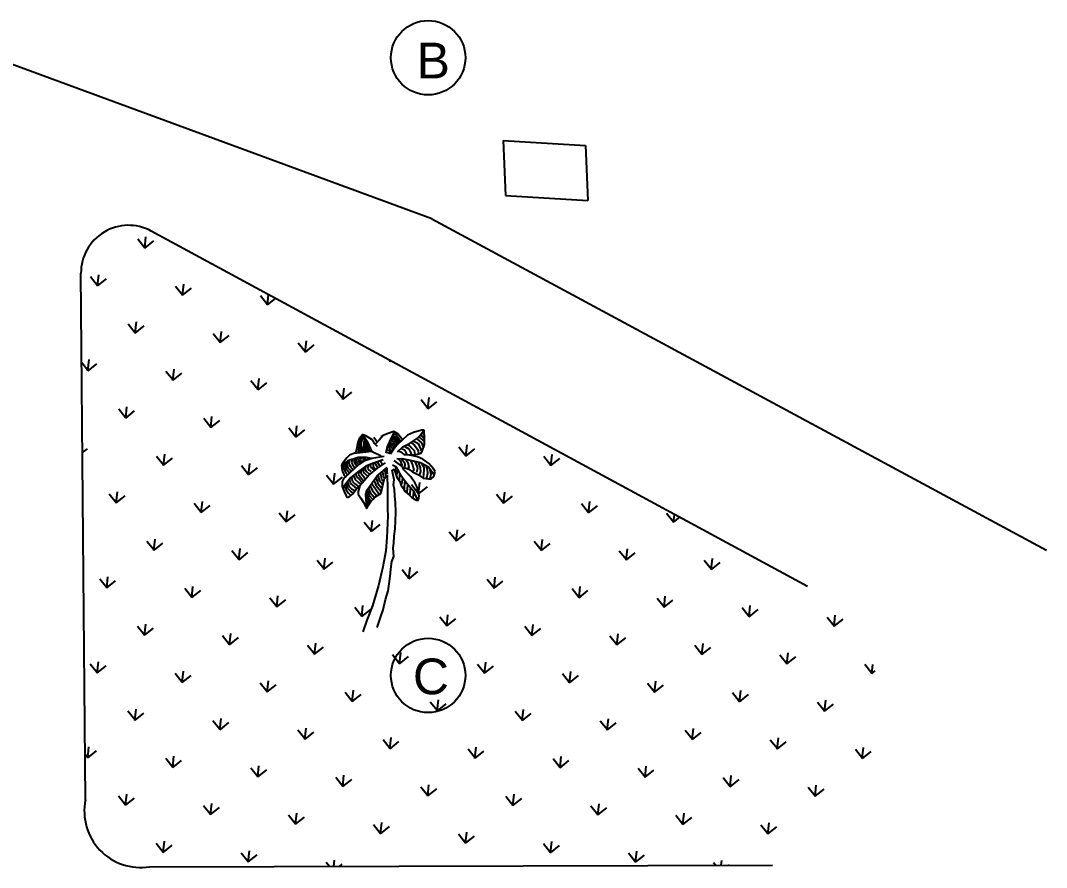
# Model space of a CAD drawing. Header units: metres. Extents: x 90.7 to 164.5, y 40.1 to 56.3.
# Drawn here: x 155.72 to 164.33, y 49.19 to 56.3 of the extents above; entities that cross this region are included whole.
import ezdxf

# ---------------------------------------------------------------- set-up
doc = ezdxf.new("R2010")
doc.units = ezdxf.units.M
doc.header["$MEASUREMENT"] = 0
for name, color, linetype in [('A- Axis no.', 5, 'Continuous'), ('Hatch-Green', 3, 'Continuous'), ('manhole', 4, 'Continuous'), ('Orange', 3, 'Continuous'), ('Palm', 3, 'Continuous'), ('Side Walk', 95, 'Continuous')]:
    doc.layers.add(name, color=color, linetype=linetype)
doc.styles.get("Standard").update_dxf_attribs({"font": 'arial.ttf'})
pattern_1 = [(83.620322, (-1168.81576, -1821.8714), (-0.317071413, 0.396899694), [0.09525, -0.62317]), (38.620322, (-1168.81576, -1821.8714), (-0.31707163, 0.39689996), [0.09525, -0.41275]), (128.620322, (-1168.81576, -1821.8714), (-0.39689996, -0.31707163), [0.09525, -0.41275])]

# ---------------------------------------------------------------- blocks, each defined once
blk = doc.blocks.new('PALM')
at = {"layer": 'Orange', "color": 3}
for p, q in [((0.2829, 0.9213), (0.266, 0.8978)), ((0.2917, 0.9183), (0.2776, 0.9016)), ((0.291, 0.9086), (0.2811, 0.8875)), ((0.3026, 0.9337), (0.2829, 0.9213)), ((0.3063, 0.9198), (0.291, 0.9086)), ((0.3049, 0.9267), (0.2917, 0.9183)), ((0.3021, 0.9064), (0.2973, 0.8938)), ((0.3077, 0.9127), (0.3021, 0.9064)), ((0.3026, 0.9337), (0.3161, 0.8911)), ((0.315, 0.9228), (0.3026, 0.9337)), ((0.3323, 0.9045), (0.315, 0.9228)), ((0.3429, 0.8923), (0.3323, 0.9045)), ((0.4184, 0.9039), (0.3982, 0.9006)), ((0.4535, 0.9055), (0.4184, 0.9039)), ((0.469, 0.8889), (0.4535, 0.9055)), ((0.2128, 0.8531), (0.1974, 0.845)), ((0.2386, 0.8563), (0.2128, 0.8531)), ((0.2478, 0.8595), (0.2386, 0.8563)), ((0.2386, 0.8563), (0.3218, 0.8429)), ((0.2569, 0.878), (0.2478, 0.8595)), ((0.266, 0.8978), (0.2569, 0.878)), ((0.2664, 0.8721), (0.2574, 0.8554)), ((0.2735, 0.8617), (0.2637, 0.8539)), ((0.2776, 0.9016), (0.2664, 0.8721)), ((0.2825, 0.8645), (0.2727, 0.8512)), ((0.2811, 0.8875), (0.2735, 0.8617)), ((0.2917, 0.8785), (0.2825, 0.8645)), ((0.2944, 0.8645), (0.2832, 0.8505)), ((0.2973, 0.8938), (0.2917, 0.8785)), ((0.3029, 0.8638), (0.2923, 0.8498)), ((0.3014, 0.8813), (0.2944, 0.8645)), ((0.3049, 0.8938), (0.3014, 0.8813)), ((0.3098, 0.8813), (0.3029, 0.8638)), ((0.3077, 0.8546), (0.3029, 0.847)), ((0.3112, 0.9023), (0.3049, 0.8938)), ((0.3112, 0.8666), (0.3077, 0.8546)), ((0.3154, 0.8918), (0.3098, 0.8813)), ((0.3168, 0.8757), (0.3112, 0.8666)), ((0.3146, 0.8546), (0.3119, 0.8463)), ((0.3204, 0.8631), (0.3146, 0.8546)), ((0.3161, 0.8911), (0.3218, 0.8429)), ((0.3461, 0.8756), (0.3429, 0.8923)), ((0.3559, 0.8561), (0.3461, 0.8756)), ((0.3724, 0.8851), (0.3489, 0.8701)), ((0.3982, 0.9006), (0.3724, 0.8851)), ((0.4278, 0.8745), (0.4017, 0.8422)), ((0.4126, 0.8539), (0.4252, 0.8435)), ((0.4182, 0.8617), (0.4315, 0.8512)), ((0.4245, 0.8701), (0.4384, 0.8589)), ((0.4522, 0.8993), (0.4278, 0.8745)), ((0.4301, 0.8763), (0.4447, 0.8666)), ((0.4364, 0.8826), (0.4497, 0.8714)), ((0.4384, 0.8589), (0.4454, 0.8358)), ((0.442, 0.8889), (0.4573, 0.8743)), ((0.4447, 0.8666), (0.451, 0.8519)), ((0.449, 0.8967), (0.4595, 0.8875)), ((0.4497, 0.8714), (0.4566, 0.8561)), ((0.4566, 0.8561), (0.4581, 0.8421)), ((0.4573, 0.8743), (0.4644, 0.8463)), ((0.4595, 0.8875), (0.4665, 0.8721)), ((0.4665, 0.8721), (0.4734, 0.8491)), ((0.4826, 0.8543), (0.469, 0.8889)), ((0.5122, 0.8708), (0.4785, 0.8521)), ((0.5447, 0.8741), (0.5122, 0.8708)), ((0.5847, 0.8744), (0.5447, 0.8741)), ((0.5616, 0.8448), (0.5922, 0.8683)), ((0.5769, 0.8542), (0.5863, 0.8345)), ((0.597, 0.8714), (0.5847, 0.8744)), ((0.5861, 0.8621), (0.591, 0.8499)), ((0.5881, 0.8327), (0.597, 0.8714)), ((0.1591, 0.8034), (0.1579, 0.7863)), ((0.1621, 0.8171), (0.1591, 0.8034)), ((0.1972, 0.8288), (0.1621, 0.8171)), ((0.1761, 0.8282), (0.1621, 0.8171)), ((0.1728, 0.819), (0.1672, 0.805)), ((0.1672, 0.805), (0.1699, 0.7855)), ((0.1974, 0.845), (0.1761, 0.8282)), ((0.1832, 0.8246), (0.1777, 0.8106)), ((0.1777, 0.8106), (0.1797, 0.7938)), ((0.1944, 0.8267), (0.1874, 0.812)), ((0.1874, 0.812), (0.1888, 0.7967)), ((0.2504, 0.8302), (0.1972, 0.8288)), ((0.2042, 0.8274), (0.1986, 0.8127)), ((0.1986, 0.8127), (0.2028, 0.7987)), ((0.219, 0.8288), (0.2119, 0.8162)), ((0.2119, 0.8162), (0.214, 0.805)), ((0.214, 0.805), (0.2195, 0.7889)), ((0.2322, 0.8281), (0.2259, 0.8183)), ((0.2259, 0.8183), (0.228, 0.8057)), ((0.228, 0.8057), (0.2336, 0.7931)), ((0.2441, 0.8288), (0.2363, 0.819)), ((0.2363, 0.819), (0.237, 0.8057)), ((0.237, 0.8057), (0.2419, 0.7974)), ((0.2567, 0.8267), (0.2462, 0.8169)), ((0.2462, 0.8169), (0.2482, 0.8071)), ((0.247, 0.798), (0.2777, 0.8074)), ((0.2482, 0.8071), (0.2489, 0.8036)), ((0.2902, 0.8198), (0.2504, 0.8302)), ((0.265, 0.8254), (0.2574, 0.8176)), ((0.2574, 0.8176), (0.2574, 0.8086)), ((0.2574, 0.8086), (0.2587, 0.803)), ((0.2706, 0.8155), (0.2699, 0.8079)), ((0.2749, 0.8225), (0.2706, 0.8155)), ((0.2777, 0.8074), (0.3146, 0.809)), ((0.2798, 0.8155), (0.2791, 0.8099)), ((0.2825, 0.8204), (0.2798, 0.8155)), ((0.2902, 0.8135), (0.2895, 0.8092)), ((0.3119, 0.8092), (0.2902, 0.8198)), ((0.2923, 0.8183), (0.2902, 0.8135)), ((0.3146, 0.809), (0.3744, 0.802)), ((0.3218, 0.8429), (0.362, 0.8081)), ((0.4017, 0.8422), (0.3875, 0.8148)), ((0.3909, 0.819), (0.4007, 0.8113)), ((0.3958, 0.8302), (0.4063, 0.8218)), ((0.4007, 0.8113), (0.4063, 0.8057)), ((0.4028, 0.8421), (0.4099, 0.831)), ((0.4063, 0.8218), (0.4119, 0.8071)), ((0.4077, 0.8491), (0.4182, 0.84)), ((0.4387, 0.8302), (0.4077, 0.8036)), ((0.4099, 0.831), (0.4154, 0.8127)), ((0.4182, 0.84), (0.4231, 0.8302)), ((0.4231, 0.8302), (0.4252, 0.8198)), ((0.4252, 0.8435), (0.4335, 0.8267)), ((0.4315, 0.8512), (0.4398, 0.8315)), ((0.454, 0.8396), (0.4387, 0.8302)), ((0.4438, 0.8057), (0.4744, 0.8213)), ((0.4499, 0.8088), (0.4623, 0.7979)), ((0.451, 0.8519), (0.4517, 0.8393)), ((0.4785, 0.8521), (0.454, 0.8396)), ((0.4665, 0.8151), (0.4789, 0.8059)), ((0.4744, 0.8213), (0.5112, 0.8277)), ((0.4789, 0.8059), (0.4807, 0.795)), ((0.4849, 0.8196), (0.5004, 0.8044)), ((0.5004, 0.8044), (0.5037, 0.7859)), ((0.502, 0.8246), (0.5114, 0.8106)), ((0.5112, 0.8277), (0.5616, 0.8448)), ((0.5114, 0.8106), (0.5238, 0.7892)), ((0.5187, 0.8309), (0.528, 0.8199)), ((0.528, 0.8199), (0.5329, 0.8138)), ((0.5327, 0.834), (0.5433, 0.8262)), ((0.5329, 0.8138), (0.5423, 0.7862)), ((0.5433, 0.8262), (0.5513, 0.8171)), ((0.5511, 0.8403), (0.5618, 0.8264)), ((0.5513, 0.8171), (0.5545, 0.8004)), ((0.5608, 0.7758), (0.5804, 0.8037)), ((0.5618, 0.8264), (0.568, 0.8159)), ((0.5647, 0.8466), (0.5834, 0.816)), ((0.568, 0.8159), (0.5713, 0.7895)), ((0.5804, 0.8037), (0.5881, 0.8327)), ((0.1656, 0.7574), (0.1564, 0.7525)), ((0.1579, 0.7863), (0.1611, 0.7696)), ((0.1611, 0.7696), (0.1656, 0.7574)), ((0.1656, 0.7574), (0.2164, 0.7837)), ((0.1699, 0.7855), (0.1769, 0.7644)), ((0.1797, 0.7938), (0.1888, 0.77)), ((0.1888, 0.7967), (0.1986, 0.7777)), ((0.2287, 0.7631), (0.1896, 0.7463)), ((0.2028, 0.7987), (0.2098, 0.7819)), ((0.2164, 0.7837), (0.247, 0.798)), ((0.2182, 0.7575), (0.2175, 0.742)), ((0.2755, 0.7792), (0.2287, 0.7631)), ((0.2343, 0.7624), (0.2301, 0.7498)), ((0.2482, 0.768), (0.2419, 0.7539)), ((0.2419, 0.7539), (0.2475, 0.742)), ((0.2594, 0.7714), (0.256, 0.7588)), ((0.256, 0.7588), (0.2594, 0.7483)), ((0.2713, 0.777), (0.2672, 0.7651)), ((0.2672, 0.7651), (0.2706, 0.7539)), ((0.2706, 0.7539), (0.2825, 0.7378)), ((0.2752, 0.7319), (0.3273, 0.7556)), ((0.3146, 0.7833), (0.2755, 0.7792)), ((0.2861, 0.7792), (0.2805, 0.768)), ((0.2805, 0.768), (0.2854, 0.7568)), ((0.2854, 0.7568), (0.2923, 0.7476)), ((0.2979, 0.7792), (0.2965, 0.7673)), ((0.2965, 0.7673), (0.3077, 0.7512)), ((0.3119, 0.7806), (0.309, 0.768)), ((0.309, 0.768), (0.3154, 0.7546)), ((0.3657, 0.7862), (0.3146, 0.7833)), ((0.3224, 0.7833), (0.3273, 0.7602)), ((0.3273, 0.7556), (0.3716, 0.7695)), ((0.335, 0.7833), (0.3406, 0.7638)), ((0.3503, 0.784), (0.3539, 0.7658)), ((0.4457, 0.7301), (0.4168, 0.7687)), ((0.4317, 0.7731), (0.4546, 0.7671)), ((0.4379, 0.7687), (0.4441, 0.7565)), ((0.4441, 0.7565), (0.4455, 0.7455)), ((0.4533, 0.7658), (0.4609, 0.7474)), ((0.4546, 0.7671), (0.4916, 0.7489)), ((0.4623, 0.7979), (0.4685, 0.7857)), ((0.4698, 0.7843), (0.4945, 0.7753)), ((0.5047, 0.7687), (0.4726, 0.783)), ((0.4731, 0.7549), (0.4781, 0.7427)), ((0.4807, 0.795), (0.4839, 0.7796)), ((0.4945, 0.7753), (0.5253, 0.7676)), ((0.5037, 0.7859), (0.5037, 0.7754)), ((0.5315, 0.7544), (0.5047, 0.7687)), ((0.5238, 0.7892), (0.5222, 0.7694)), ((0.5253, 0.7676), (0.5486, 0.7665)), ((0.5532, 0.7371), (0.5315, 0.7544)), ((0.5423, 0.7862), (0.5394, 0.7678)), ((0.5486, 0.7665), (0.5608, 0.7758)), ((0.5545, 0.8004), (0.5578, 0.7758)), ((0.1429, 0.7401), (0.137, 0.7154)), ((0.137, 0.7154), (0.1385, 0.6891)), ((0.1573, 0.7239), (0.1392, 0.7077)), ((0.1564, 0.7525), (0.1429, 0.7401)), ((0.1475, 0.7133), (0.1504, 0.6945)), ((0.1896, 0.7463), (0.1573, 0.7239)), ((0.1573, 0.7232), (0.1594, 0.7008)), ((0.1685, 0.7295), (0.1679, 0.7084)), ((0.1679, 0.7084), (0.1769, 0.6924)), ((0.1797, 0.7386), (0.1804, 0.7189)), ((0.1804, 0.7189), (0.1867, 0.7084)), ((0.1867, 0.7084), (0.2015, 0.6868)), ((0.1923, 0.7463), (0.1923, 0.7252)), ((0.1923, 0.7252), (0.1993, 0.714)), ((0.1993, 0.714), (0.214, 0.6938)), ((0.2049, 0.7505), (0.2071, 0.7315)), ((0.2071, 0.7315), (0.2182, 0.7147)), ((0.2175, 0.742), (0.2259, 0.7295)), ((0.2182, 0.7147), (0.2273, 0.705)), ((0.2215, 0.6963), (0.2752, 0.7319)), ((0.2259, 0.7295), (0.2363, 0.7077)), ((0.2301, 0.7498), (0.2343, 0.7364)), ((0.2343, 0.7364), (0.2455, 0.714)), ((0.2475, 0.742), (0.2545, 0.7239)), ((0.2504, 0.6672), (0.3154, 0.7189)), ((0.2594, 0.7483), (0.2693, 0.7308)), ((0.309, 0.7113), (0.3077, 0.6819)), ((0.3154, 0.7189), (0.3741, 0.7449)), ((0.3204, 0.7196), (0.3196, 0.6952)), ((0.3343, 0.7252), (0.3315, 0.6959)), ((0.3462, 0.7315), (0.3433, 0.7092)), ((0.3433, 0.7092), (0.3476, 0.7001)), ((0.3462, 0.6973), (0.3645, 0.711)), ((0.3645, 0.711), (0.3466, 0.6446)), ((0.3601, 0.7364), (0.3552, 0.7169)), ((0.3552, 0.7169), (0.3581, 0.7092)), ((0.3671, 0.7274), (0.3651, 0.7147)), ((0.3727, 0.7442), (0.3671, 0.7274)), ((0.3894, 0.6774), (0.3934, 0.7266)), ((0.3934, 0.7266), (0.4044, 0.7285)), ((0.4025, 0.75), (0.4166, 0.7378)), ((0.4044, 0.7285), (0.4059, 0.707)), ((0.4149, 0.7378), (0.4058, 0.7175)), ((0.4059, 0.707), (0.406, 0.6868)), ((0.4198, 0.7225), (0.4077, 0.6978)), ((0.4166, 0.7378), (0.423, 0.7053)), ((0.423, 0.7053), (0.4325, 0.6777)), ((0.4455, 0.7455), (0.4474, 0.7332)), ((0.4489, 0.7117), (0.4457, 0.7301)), ((0.4488, 0.7258), (0.4735, 0.7075)), ((0.4631, 0.6872), (0.4489, 0.7117)), ((0.461, 0.7364), (0.455, 0.7197)), ((0.4609, 0.7474), (0.461, 0.7364)), ((0.4765, 0.7181), (0.4691, 0.7105)), ((0.4735, 0.7075), (0.4877, 0.6905)), ((0.4781, 0.7427), (0.4765, 0.7181)), ((0.4916, 0.7489), (0.538, 0.7247)), ((0.4934, 0.7446), (0.4967, 0.7182)), ((0.4967, 0.7182), (0.4951, 0.6967)), ((0.512, 0.7355), (0.5152, 0.7109)), ((0.5152, 0.7109), (0.5153, 0.6999)), ((0.5274, 0.7294), (0.5289, 0.7)), ((0.538, 0.7247), (0.569, 0.6924)), ((0.5411, 0.7155), (0.5461, 0.6971)), ((0.575, 0.7083), (0.5532, 0.7371)), ((0.5906, 0.6772), (0.575, 0.7083)), ((0.1385, 0.6891), (0.1435, 0.6663)), ((0.1435, 0.6663), (0.148, 0.6571)), ((0.148, 0.6571), (0.1559, 0.6571)), ((0.1504, 0.6945), (0.156, 0.6784)), ((0.1559, 0.6571), (0.1756, 0.6665)), ((0.156, 0.6784), (0.1658, 0.6624)), ((0.1594, 0.7008), (0.1706, 0.6805)), ((0.1706, 0.6805), (0.1797, 0.6707)), ((0.1756, 0.6665), (0.1987, 0.6851)), ((0.1769, 0.6924), (0.1903, 0.6797)), ((0.1987, 0.6851), (0.2201, 0.6945)), ((0.2063, 0.6729), (0.202, 0.6588)), ((0.202, 0.6588), (0.2083, 0.636)), ((0.208, 0.6773), (0.2063, 0.6729)), ((0.2215, 0.6963), (0.208, 0.6773)), ((0.2378, 0.6483), (0.2504, 0.6672)), ((0.2482, 0.6616), (0.2525, 0.6378)), ((0.2587, 0.6728), (0.2608, 0.6497)), ((0.2693, 0.6812), (0.2735, 0.6581)), ((0.2735, 0.6581), (0.2874, 0.6252)), ((0.2811, 0.6903), (0.2861, 0.6728)), ((0.2861, 0.6728), (0.3014, 0.6281)), ((0.2958, 0.7008), (0.2973, 0.677)), ((0.2973, 0.677), (0.3133, 0.6406)), ((0.3077, 0.6819), (0.3204, 0.6546)), ((0.3189, 0.6474), (0.3341, 0.6739)), ((0.3196, 0.6952), (0.3301, 0.6707)), ((0.3315, 0.6959), (0.3377, 0.684)), ((0.3341, 0.6739), (0.3462, 0.6973)), ((0.3788, 0.6312), (0.3804, 0.6558)), ((0.3804, 0.6558), (0.3894, 0.6774)), ((0.406, 0.6868), (0.4141, 0.6622)), ((0.4231, 0.6961), (0.4141, 0.6697)), ((0.4141, 0.6622), (0.4156, 0.642)), ((0.4325, 0.6777), (0.4186, 0.6469)), ((0.437, 0.6545), (0.425, 0.6223)), ((0.4325, 0.6777), (0.4401, 0.6563)), ((0.4401, 0.6563), (0.4544, 0.6239)), ((0.4725, 0.6702), (0.4631, 0.6872)), ((0.4851, 0.6333), (0.4725, 0.6702)), ((0.4951, 0.6967), (0.4877, 0.6918)), ((0.4877, 0.6905), (0.5107, 0.6691)), ((0.5153, 0.6999), (0.5045, 0.6827)), ((0.5107, 0.6691), (0.5293, 0.646)), ((0.526, 0.6816), (0.5169, 0.6692)), ((0.5289, 0.7), (0.526, 0.6816)), ((0.5431, 0.6848), (0.5293, 0.6491)), ((0.5461, 0.6971), (0.5431, 0.6848)), ((0.5556, 0.6633), (0.5448, 0.6417)), ((0.5598, 0.6818), (0.5556, 0.6633)), ((0.5584, 0.6972), (0.5598, 0.6818)), ((0.5693, 0.6542), (0.5602, 0.6357)), ((0.569, 0.6924), (0.5847, 0.6482)), ((0.5708, 0.6771), (0.5693, 0.6542)), ((0.5817, 0.6403), (0.5938, 0.6619)), ((0.5938, 0.6619), (0.5906, 0.6772)), ((0.2083, 0.636), (0.2146, 0.6159)), ((0.2146, 0.6159), (0.221, 0.5882)), ((0.2241, 0.579), (0.2378, 0.6483)), ((0.2314, 0.6126), (0.2363, 0.5952)), ((0.2357, 0.6315), (0.2406, 0.612)), ((0.2363, 0.5932), (0.2516, 0.6069)), ((0.2385, 0.6505), (0.2455, 0.6308)), ((0.2406, 0.612), (0.2441, 0.6035)), ((0.2455, 0.6308), (0.2518, 0.6077)), ((0.2516, 0.6069), (0.2638, 0.6132)), ((0.2525, 0.6378), (0.263, 0.6133)), ((0.2608, 0.6497), (0.2735, 0.6218)), ((0.2638, 0.6132), (0.2761, 0.6225)), ((0.2761, 0.6225), (0.2914, 0.6257)), ((0.2914, 0.6257), (0.3098, 0.6307)), ((0.3098, 0.6307), (0.3189, 0.6474)), ((0.3466, 0.6446), (0.3317, 0.5909)), ((0.3729, 0.6017), (0.3788, 0.6312)), ((0.4156, 0.642), (0.4219, 0.6267)), ((0.4219, 0.6267), (0.4268, 0.6083)), ((0.4268, 0.6083), (0.4424, 0.5856)), ((0.4464, 0.6348), (0.433, 0.6022)), ((0.4545, 0.6147), (0.4437, 0.5856)), ((0.4544, 0.6239), (0.4651, 0.6024)), ((0.4651, 0.6024), (0.4725, 0.5504)), ((0.4883, 0.6118), (0.4851, 0.6333)), ((0.4867, 0.5934), (0.4883, 0.6118)), ((0.5293, 0.646), (0.5527, 0.637)), ((0.5527, 0.637), (0.5664, 0.6327)), ((0.5664, 0.6327), (0.5817, 0.6403)), ((0.221, 0.5882), (0.2241, 0.579)), ((0.2241, 0.579), (0.2363, 0.5932)), ((0.3317, 0.5909), (0.321, 0.5508)), ((0.355, 0.5234), (0.3657, 0.5678)), ((0.3657, 0.5678), (0.3729, 0.6017)), ((0.4424, 0.5856), (0.45, 0.5685)), ((0.45, 0.5685), (0.4673, 0.5519)), ((0.4652, 0.5963), (0.4531, 0.5672)), ((0.4778, 0.5489), (0.4869, 0.5688)), ((0.4869, 0.5688), (0.4867, 0.5934)), ((0.3107, 0.5138), (0.3017, 0.4861)), ((0.321, 0.5508), (0.3107, 0.5138)), ((0.3417, 0.4833), (0.355, 0.5234)), ((0.4673, 0.5519), (0.4778, 0.5489)), ((0.3017, 0.4861), (0.2897, 0.4473)), ((0.3297, 0.4463), (0.3417, 0.4833)), ((0.279, 0.4152), (0.2566, 0.3548)), ((0.2897, 0.4473), (0.279, 0.4152)), ((0.3039, 0.3798), (0.3146, 0.4124)), ((0.3146, 0.4124), (0.3297, 0.4463)), ((0.2566, 0.3548), (0.2216, 0.2838)), ((0.2859, 0.3181), (0.2948, 0.3582)), ((0.2948, 0.3582), (0.3039, 0.3798)), ((0.2707, 0.2965), (0.2859, 0.3181)), ((0.2216, 0.2838), (0.1748, 0.2022)), ((0.2422, 0.2286), (0.2556, 0.2612)), ((0.2556, 0.2612), (0.2707, 0.2965)), ((0.1748, 0.2022), (0.1201, 0.1139)), ((0.2285, 0.1947), (0.2422, 0.2286)), ((0.189, 0.1267), (0.2133, 0.1625)), ((0.2133, 0.1625), (0.2285, 0.1947)), ((0.1201, 0.1139), (0.0745, 0.0538)), ((0.1648, 0.0804), (0.189, 0.1267)), ((0.0745, 0.0538), (0.0393, 0.0043)), ((0.1131, 0.0049), (0.1452, 0.0526)), ((0.1452, 0.0526), (0.1648, 0.0804))]:
    blk.add_line(p, q, dxfattribs=at)

msp = doc.modelspace()

# ---------------------------------------------------------------- hatches: boundary and pattern name
at = {"layer": 'Hatch-Green'}
h = msp.add_hatch(dxfattribs=at)
h.set_pattern_fill('GRASS', color=256, scale=0.02, angle=-6.37968, style=0)
h.set_pattern_definition(pattern_1)
h.paths.add_polyline_path([(162.3252, 51.5483), (156.8131, 54.5341, 0.571159), (156.2226, 54.179), (156.2604, 49.7551, 0.523961), (156.7983, 49.1929), (162.0293, 49.2077, 0.65595)])
h.paths.add_polyline_path([(158.8808, 52.5313), (158.8839, 52.5484), (158.8684, 52.5556)], flags=16)
h.paths.add_polyline_path([(158.9218, 52.5528), (158.9266, 52.551), (158.9263, 52.5518), (158.92, 52.5565)], flags=16)
h.paths.add_polyline_path([(158.6903, 52.2992), (158.6878, 52.2959), (158.7084, 52.3082), (158.7081, 52.3085)], flags=16)
h.paths.add_polyline_path([(158.4401, 52.4713), (158.4322, 52.4585), (158.4419, 52.4677)], flags=16)
h.paths.add_polyline_path([(158.4758, 52.607), (158.4632, 52.603), (158.4602, 52.601), (158.4597, 52.5983), (158.4731, 52.5772)], flags=16)
h.paths.add_polyline_path([(158.9157, 52.6763), (158.8627, 52.7015), (158.8555, 52.7094), (158.8281, 52.6679), (158.8406, 52.6512), (158.8076, 52.6696), (158.7861, 52.6785), (158.779, 52.6436), (158.6665, 52.6255), (158.6063, 52.6055), (158.56, 52.5755), (158.5223, 52.5428), (158.4926, 52.5852), (158.5024, 52.6268), (158.5155, 52.5992), (158.5249, 52.6299), (158.6254, 52.6318), (158.6253, 52.631), (158.661, 52.6246), (158.758, 52.6402), (158.6625, 52.6848), (158.5189, 52.668), (158.4776, 52.6504), (158.4561, 52.63), (158.4447, 52.6143), (158.4395, 52.5638), (158.4508, 52.537), (158.487, 52.4888), (158.4933, 52.4664), (158.5569, 52.518), (158.5576, 52.5172), (158.635, 52.571), (158.634, 52.5662), (158.635, 52.5654), (158.6907, 52.5879), (158.6911, 52.5873), (158.7363, 52.6029), (158.7531, 52.5697), (158.7126, 52.543), (158.6376, 52.4795), (158.5655, 52.3955), (158.5522, 52.3578), (158.5514, 52.3498), (158.5509, 52.3245), (158.572, 52.2898), (158.5919, 52.2594), (158.6154, 52.2168), (158.6224, 52.2067), (158.6243, 52.2098), (158.6134, 52.3423), (158.7165, 52.486), (158.7173, 52.483), (158.7929, 52.5457), (158.7916, 52.5152), (158.7949, 52.4869), (158.795, 52.487), (158.7952, 52.467), (158.7877, 52.4774), (158.7711, 52.4556), (158.7599, 52.4006), (158.7595, 52.4011), (158.7494, 52.3605), (158.7378, 52.3086), (158.6832, 52.3871), (158.6658, 52.4153), (158.6374, 52.3758), (158.6524, 52.3371), (158.69, 52.2925), (158.6572, 52.262), (158.6384, 52.2322), (158.624, 52.2011), (158.5919, 52.2594), (158.572, 52.2898), (158.5385, 52.3448), (158.5234, 52.3527), (158.4889, 52.304), (158.4585, 52.2951), (158.4176, 52.3712), (158.4148, 52.4415), (158.4446, 52.4702), (158.4207, 52.5032), (158.408, 52.5634), (158.4448, 52.6145), (158.4447, 52.6143), (158.4679, 52.6463), (158.5189, 52.668), (158.5326, 52.6775), (158.5389, 52.7123), (158.5446, 52.7494), (158.5616, 52.796), (158.59, 52.8278), (158.6733, 52.7781), (158.6874, 52.7502), (158.6945, 52.7424), (158.7263, 52.7781), (158.7673, 52.822), (158.859, 52.8526), (158.8558, 52.8468), (158.8842, 52.8298), (158.9227, 52.779), (158.964, 52.8201), (159.0161, 52.8408), (159.1077, 52.8676), (159.1037, 52.8622), (159.1073, 52.7904), (159.1072, 52.7905), (159.1081, 52.7412), (159.099, 52.7151), (159.1032, 52.7052), (159.0591, 52.6464), (159.0579, 52.6567), (158.9721, 52.6539), (158.9977, 52.6483), (158.9964, 52.6528), (158.9308, 52.6577), (158.9332, 52.6574)], flags=16)
h.paths.add_polyline_path([(158.9394, 52.6974), (158.9383, 52.6978), (158.9475, 52.6801)], flags=0)
h.paths.add_polyline_path([(159.0215, 52.6907), (158.9908, 52.7203), (158.9667, 52.7408), (158.9826, 52.7485), (159.0443, 52.7911), (159.0667, 52.77), (159.0413, 52.789), (159.018, 52.773), (159.0563, 52.748), (159.0905, 52.669), (159.0286, 52.6546)], flags=0)
h.paths.add_polyline_path([(158.9834, 52.302), (158.9844, 52.3139), (158.9824, 52.3162), (158.9353, 52.3554), (158.9359, 52.3633), (158.9292, 52.3745), (158.8949, 52.4183), (158.8991, 52.498), (158.9228, 52.4638), (158.9454, 52.4319), (158.9843, 52.3851), (159.0157, 52.3507), (159.0153, 52.3474), (159.0487, 52.2723), (159.0581, 52.2723), (159.0638, 52.3094), (159.0519, 52.3499), (159.0459, 52.3812), (159.0305, 52.4152), (158.9925, 52.4701), (158.969, 52.4938), (158.9389, 52.5229), (158.9424, 52.5741), (158.9371, 52.5922), (158.9137, 52.6217), (158.8957, 52.6213), (158.9051, 52.5993), (158.885, 52.6211), (158.9445, 52.6224), (158.9495, 52.616), (158.9896, 52.6087), (158.9897, 52.6086), (159.0765, 52.5906), (159.077, 52.5897), (159.1472, 52.5487), (159.1487, 52.5418), (159.1897, 52.484), (159.1987, 52.5214), (159.1843, 52.5371), (159.2082, 52.4913), (159.1507, 52.4391), (159.153, 52.4517), (159.0958, 52.457), (159.0959, 52.4581), (159.0561, 52.4863), (158.9825, 52.5238), (158.9814, 52.529), (158.9691, 52.5374), (158.9537, 52.5093), (158.9925, 52.4701), (159.0428, 52.3974), (159.0519, 52.3499), (159.0638, 52.3094), (159.0557, 52.2566), (159.0516, 52.2658)], flags=16)
h.paths.add_polyline_path([(158.8998, 52.4296), (158.9126, 52.3942), (158.9146, 52.4077)], flags=16)
h.paths.add_polyline_path([(158.49, 52.3128), (158.4555, 52.3448), (158.4342, 52.3916), (158.4222, 52.3725), (158.4398, 52.3216), (158.4663, 52.292)], flags=16)
h.paths.add_polyline_path([(158.4465, 52.411), (158.5088, 52.4869), (158.5252, 52.447), (158.5515, 52.4245), (158.5815, 52.4063), (158.5126, 52.3495), (158.4713, 52.3905), (158.4615, 52.4292), (158.4465, 52.411), (158.4667, 52.3591), (158.489, 52.3455), (158.4609, 52.3739)], flags=16)
h.paths.add_polyline_path([(158.559, 52.6216), (158.5722, 52.5978), (158.5634, 52.6288)], flags=0)
h.paths.add_polyline_path([(158.5404, 52.6244), (158.557, 52.5927), (158.557, 52.5927), (158.5578, 52.5912), (158.5404, 52.6244), (158.5282, 52.5949), (158.5399, 52.5836), (158.5325, 52.6053)], flags=0)
h.paths.add_polyline_path([(158.8976, 52.7552), (158.9097, 52.7665), (158.8967, 52.787), (158.8717, 52.8002)], flags=0)
h.paths.add_polyline_path([(158.8292, 52.6822), (158.7861, 52.7005), (158.8308, 52.8052), (158.8724, 52.7865), (158.888, 52.7472), (158.8426, 52.6981), (158.8357, 52.7113), (158.8231, 52.7252), (158.801, 52.7355), (158.7985, 52.7296)], flags=0)
h.paths.add_polyline_path([(158.6461, 52.724), (158.6452, 52.7008), (158.6499, 52.7151)], flags=0)
h.paths.add_polyline_path([(158.5952, 52.8152), (158.5899, 52.8233), (158.5774, 52.7953)], flags=0)
h.paths.add_polyline_path([(158.6107, 52.7609), (158.611, 52.7169), (158.6071, 52.7076), (158.6109, 52.7387), (158.6107, 52.7609), (158.6282, 52.8068), (158.6255, 52.808), (158.628, 52.8064)], flags=0)
h.paths.add_polyline_path([(158.5743, 52.7394), (158.5808, 52.7788), (158.6027, 52.8068), (158.5981, 52.7574), (158.5957, 52.7243), (158.5736, 52.6646)], flags=0)
h = msp.add_hatch(dxfattribs=at)
h.set_pattern_fill('GRASS', color=256, scale=0.02, angle=-6.37968, style=0)
h.set_pattern_definition(pattern_1)
h.paths.add_polyline_path([(162.3252, 51.5483), (156.8131, 54.5341, 0.571159), (156.2226, 54.179), (156.2604, 49.7551, 0.523961), (156.7983, 49.1929), (162.0293, 49.2077, 0.65595)])
h.paths.add_polyline_path([(158.8808, 52.5313), (158.8839, 52.5484), (158.8684, 52.5556)], flags=16)
h.paths.add_polyline_path([(158.9218, 52.5528), (158.9266, 52.551), (158.9263, 52.5518), (158.92, 52.5565)], flags=16)
h.paths.add_polyline_path([(158.6903, 52.2992), (158.6878, 52.2959), (158.7084, 52.3082), (158.7081, 52.3085)], flags=16)
h.paths.add_polyline_path([(158.4401, 52.4713), (158.4322, 52.4585), (158.4419, 52.4677)], flags=16)
h.paths.add_polyline_path([(158.4758, 52.607), (158.4632, 52.603), (158.4602, 52.601), (158.4597, 52.5983), (158.4731, 52.5772)], flags=16)
h.paths.add_polyline_path([(158.9157, 52.6763), (158.8627, 52.7015), (158.8555, 52.7094), (158.8281, 52.6679), (158.8406, 52.6512), (158.8076, 52.6696), (158.7861, 52.6785), (158.779, 52.6436), (158.6665, 52.6255), (158.6063, 52.6055), (158.56, 52.5755), (158.5223, 52.5428), (158.4926, 52.5852), (158.5024, 52.6268), (158.5155, 52.5992), (158.5249, 52.6299), (158.6254, 52.6318), (158.6253, 52.631), (158.661, 52.6246), (158.758, 52.6402), (158.6625, 52.6848), (158.5189, 52.668), (158.4776, 52.6504), (158.4561, 52.63), (158.4447, 52.6143), (158.4395, 52.5638), (158.4508, 52.537), (158.487, 52.4888), (158.4933, 52.4664), (158.5569, 52.518), (158.5576, 52.5172), (158.635, 52.571), (158.634, 52.5662), (158.635, 52.5654), (158.6907, 52.5879), (158.6911, 52.5873), (158.7363, 52.6029), (158.7531, 52.5697), (158.7126, 52.543), (158.6376, 52.4795), (158.5655, 52.3955), (158.5522, 52.3578), (158.5514, 52.3498), (158.5509, 52.3245), (158.572, 52.2898), (158.5919, 52.2594), (158.6154, 52.2168), (158.6224, 52.2067), (158.6243, 52.2098), (158.6134, 52.3423), (158.7165, 52.486), (158.7173, 52.483), (158.7929, 52.5457), (158.7916, 52.5152), (158.7949, 52.4869), (158.795, 52.487), (158.7952, 52.467), (158.7877, 52.4774), (158.7711, 52.4556), (158.7599, 52.4006), (158.7595, 52.4011), (158.7494, 52.3605), (158.7378, 52.3086), (158.6832, 52.3871), (158.6658, 52.4153), (158.6374, 52.3758), (158.6524, 52.3371), (158.69, 52.2925), (158.6572, 52.262), (158.6384, 52.2322), (158.624, 52.2011), (158.5919, 52.2594), (158.572, 52.2898), (158.5385, 52.3448), (158.5234, 52.3527), (158.4889, 52.304), (158.4585, 52.2951), (158.4176, 52.3712), (158.4148, 52.4415), (158.4446, 52.4702), (158.4207, 52.5032), (158.408, 52.5634), (158.4448, 52.6145), (158.4447, 52.6143), (158.4679, 52.6463), (158.5189, 52.668), (158.5326, 52.6775), (158.5389, 52.7123), (158.5446, 52.7494), (158.5616, 52.796), (158.59, 52.8278), (158.6733, 52.7781), (158.6874, 52.7502), (158.6945, 52.7424), (158.7263, 52.7781), (158.7673, 52.822), (158.859, 52.8526), (158.8558, 52.8468), (158.8842, 52.8298), (158.9227, 52.779), (158.964, 52.8201), (159.0161, 52.8408), (159.1077, 52.8676), (159.1037, 52.8622), (159.1073, 52.7904), (159.1072, 52.7905), (159.1081, 52.7412), (159.099, 52.7151), (159.1032, 52.7052), (159.0591, 52.6464), (159.0579, 52.6567), (158.9721, 52.6539), (158.9977, 52.6483), (158.9964, 52.6528), (158.9308, 52.6577), (158.9332, 52.6574)], flags=16)
h.paths.add_polyline_path([(158.9394, 52.6974), (158.9383, 52.6978), (158.9475, 52.6801)], flags=0)
h.paths.add_polyline_path([(159.0215, 52.6907), (158.9908, 52.7203), (158.9667, 52.7408), (158.9826, 52.7485), (159.0443, 52.7911), (159.0667, 52.77), (159.0413, 52.789), (159.018, 52.773), (159.0563, 52.748), (159.0905, 52.669), (159.0286, 52.6546)], flags=0)
h.paths.add_polyline_path([(158.9834, 52.302), (158.9844, 52.3139), (158.9824, 52.3162), (158.9353, 52.3554), (158.9359, 52.3633), (158.9292, 52.3745), (158.8949, 52.4183), (158.8991, 52.498), (158.9228, 52.4638), (158.9454, 52.4319), (158.9843, 52.3851), (159.0157, 52.3507), (159.0153, 52.3474), (159.0487, 52.2723), (159.0581, 52.2723), (159.0638, 52.3094), (159.0519, 52.3499), (159.0459, 52.3812), (159.0305, 52.4152), (158.9925, 52.4701), (158.969, 52.4938), (158.9389, 52.5229), (158.9424, 52.5741), (158.9371, 52.5922), (158.9137, 52.6217), (158.8957, 52.6213), (158.9051, 52.5993), (158.885, 52.6211), (158.9445, 52.6224), (158.9495, 52.616), (158.9896, 52.6087), (158.9897, 52.6086), (159.0765, 52.5906), (159.077, 52.5897), (159.1472, 52.5487), (159.1487, 52.5418), (159.1897, 52.484), (159.1987, 52.5214), (159.1843, 52.5371), (159.2082, 52.4913), (159.1507, 52.4391), (159.153, 52.4517), (159.0958, 52.457), (159.0959, 52.4581), (159.0561, 52.4863), (158.9825, 52.5238), (158.9814, 52.529), (158.9691, 52.5374), (158.9537, 52.5093), (158.9925, 52.4701), (159.0428, 52.3974), (159.0519, 52.3499), (159.0638, 52.3094), (159.0557, 52.2566), (159.0516, 52.2658)], flags=16)
h.paths.add_polyline_path([(158.8998, 52.4296), (158.9126, 52.3942), (158.9146, 52.4077)], flags=16)
h.paths.add_polyline_path([(158.49, 52.3128), (158.4555, 52.3448), (158.4342, 52.3916), (158.4222, 52.3725), (158.4398, 52.3216), (158.4663, 52.292)], flags=16)
h.paths.add_polyline_path([(158.4465, 52.411), (158.5088, 52.4869), (158.5252, 52.447), (158.5515, 52.4245), (158.5815, 52.4063), (158.5126, 52.3495), (158.4713, 52.3905), (158.4615, 52.4292), (158.4465, 52.411), (158.4667, 52.3591), (158.489, 52.3455), (158.4609, 52.3739)], flags=16)
h.paths.add_polyline_path([(158.559, 52.6216), (158.5722, 52.5978), (158.5634, 52.6288)], flags=0)
h.paths.add_polyline_path([(158.5404, 52.6244), (158.557, 52.5927), (158.557, 52.5927), (158.5578, 52.5912), (158.5404, 52.6244), (158.5282, 52.5949), (158.5399, 52.5836), (158.5325, 52.6053)], flags=0)
h.paths.add_polyline_path([(158.8976, 52.7552), (158.9097, 52.7665), (158.8967, 52.787), (158.8717, 52.8002)], flags=0)
h.paths.add_polyline_path([(158.8292, 52.6822), (158.7861, 52.7005), (158.8308, 52.8052), (158.8724, 52.7865), (158.888, 52.7472), (158.8426, 52.6981), (158.8357, 52.7113), (158.8231, 52.7252), (158.801, 52.7355), (158.7985, 52.7296)], flags=0)
h.paths.add_polyline_path([(158.6461, 52.724), (158.6452, 52.7008), (158.6499, 52.7151)], flags=0)
h.paths.add_polyline_path([(158.5952, 52.8152), (158.5899, 52.8233), (158.5774, 52.7953)], flags=0)
h.paths.add_polyline_path([(158.6107, 52.7609), (158.611, 52.7169), (158.6071, 52.7076), (158.6109, 52.7387), (158.6107, 52.7609), (158.6282, 52.8068), (158.6255, 52.808), (158.628, 52.8064)], flags=0)
h.paths.add_polyline_path([(158.5743, 52.7394), (158.5808, 52.7788), (158.6027, 52.8068), (158.5981, 52.7574), (158.5957, 52.7243), (158.5736, 52.6646)], flags=0)

# ---------------------------------------------------------------- linework, layer by layer
at = {"layer": 'A- Axis no.'}
for centre in [(159.1385, 55.9905), (159.1385, 55.9905), (159.1385, 50.8005), (159.1385, 50.8005)]:
    msp.add_circle(centre, 0.3125, dxfattribs=at)
at = {"layer": 'Hatch-Green'}
for p, q in [((162.3252, 51.5483), (156.8131, 54.5341)), ((162.3252, 51.5483), (156.8131, 54.5341)), ((156.2604, 49.7551), (156.2226, 54.179)), ((156.2604, 49.7551), (156.2226, 54.179)), ((156.7983, 49.1929), (162.0293, 49.2077)), ((156.7983, 49.1929), (162.0293, 49.2077))]:
    msp.add_line(p, q, dxfattribs=at)
for centre, radius, start, end in [((156.6226, 54.1824), 0.4, 61.55623, 180.48915), ((156.6226, 54.1824), 0.4, 61.55623, 180.48915), ((156.724, 49.6602), 0.4732, 168.4243, 279.03549), ((156.724, 49.6602), 0.4732, 168.4243, 279.03549)]:
    msp.add_arc(centre, radius, start, end, dxfattribs=at)
at = {"layer": 'manhole'}
for p, q in [((159.7688, 55.2956), (159.7876, 54.8336)), ((159.7688, 55.2956), (160.4594, 55.2536)), ((159.7688, 55.2956), (159.7876, 54.8336)), ((159.7688, 55.2956), (160.4594, 55.2536)), ((160.4594, 55.2536), (160.4782, 54.7916)), ((160.4594, 55.2536), (160.4782, 54.7916)), ((159.7876, 54.8336), (160.4782, 54.7916)), ((159.7876, 54.8336), (160.4782, 54.7916))]:
    msp.add_line(p, q, dxfattribs=at)
at = {"layer": 'Side Walk'}
msp.add_line((159.1688, 54.6362), (164.3314, 51.8523), dxfattribs=at)
msp.add_line((159.1688, 54.6362), (164.3314, 51.8523), dxfattribs=at)
msp.add_lwpolyline([(159.1688, 54.6362), (155.5564, 55.9678), (152.0504, 56.2441)], dxfattribs=at)
msp.add_lwpolyline([(159.1688, 54.6362), (155.5564, 55.9678), (152.0504, 56.2441)], dxfattribs=at)

# ---------------------------------------------------------------- block references
at = {"layer": 'Palm', "xscale": 1.717192937347429, "yscale": 1.717192937347429, "zscale": 1.717192937347429, "rotation": 15.84714793238667}
msp.add_blockref('PALM', (158.5262, 51.1415, -0.2248), dxfattribs=at)
msp.add_blockref('PALM', (158.5262, 51.1415, -0.2248), dxfattribs=at)

# ---------------------------------------------------------------- texts
at = {"layer": 'A- Axis no.'}
for s, p in [('B', (159.042, 55.8168)), ('B', (159.042, 55.8168)), ('C', (159.0106, 50.6423)), ('C', (159.0106, 50.6423))]:
    msp.add_text(s, height=0.3, dxfattribs=at).set_placement(p)

doc.saveas('drawing.dxf')
